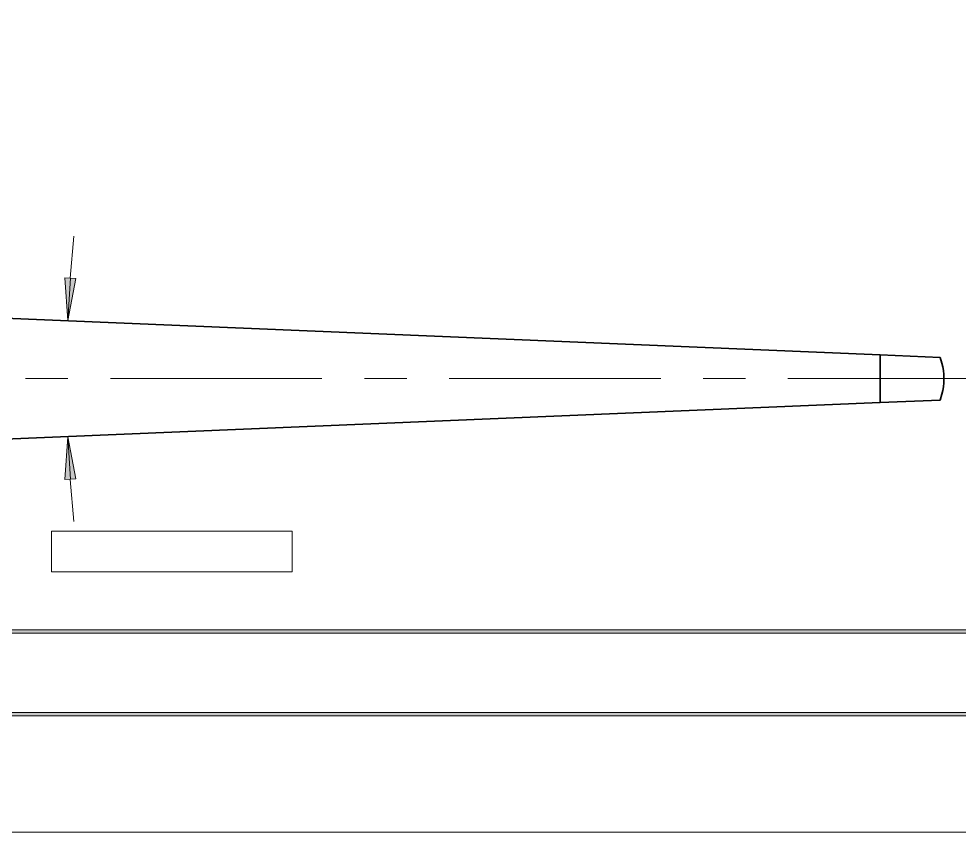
# Model space of a CAD drawing. Header units: inches. Extents: x -1525 to 612, y 0 to 1008.
# Drawn here: x 302.7 to 502.4, y 0 to 172.8 of the extents above; entities that cross this region are included whole.
import ezdxf

# ---------------------------------------------------------------- set-up
doc = ezdxf.new("R2010")
doc.units = ezdxf.units.IN
doc.header["$MEASUREMENT"] = 0
doc.layers.add('Layer 1', color=7, linetype='Continuous', lineweight=0)
picture_1 = doc.add_image_def('image30.png', size_in_pixel=(36, 213))

# ---------------------------------------------------------------- blocks, each defined once
blk = doc.blocks.new('Block_34')
at = {"layer": 'Layer 1'}
blk.add_lwpolyline([(309.66, 55.32), (309.66, 63.96), (360.78, 63.96), (360.78, 55.32)], close=True, dxfattribs=at)
image = blk.add_image(picture_1, insert=(309.66, 55.32), size_in_units=(8.64, 51.12), rotation=90, dxfattribs=at)
image.dxf.v_pixel = (0.24, 0)
blk = doc.blocks.new('Block_33')
at = {"layer": 'Layer 1', "true_color": 0x000000, "transparency": 33554687}
h = blk.add_hatch(color=18, dxfattribs=at)
h.dxf.hatch_style = 2
h.paths.add_polyline_path([(589.74, 978.48), (589.02, 977.76), (589.02, 25.44), (24, 25.44), (24, 977.76), (589.02, 977.76), (589.74, 978.48), (23.34, 978.48), (23.34, 24.72), (589.74, 24.72), (589.74, 978.48)])
h = blk.add_hatch(color=18, dxfattribs=at)
h.dxf.hatch_style = 2
h.paths.add_polyline_path([(562.74, 273.42), (562.02, 272.7), (562.02, 42.96), (62.16, 42.96), (62.16, 272.7), (562.02, 272.7), (562.74, 273.42), (61.44, 273.42), (61.44, 42.24), (562.74, 42.24), (562.74, 273.42)])
for points in [[(313.68, 117.66), (313.14, 108.72), (314.82, 117.6), (312.48, 117.72), (313.14, 108.72), (313.68, 117.66)], [(313.68, 75), (313.14, 84), (312.48, 74.94), (314.82, 75.06), (313.14, 84), (313.68, 75)]]:
    blk.add_hatch(color=18, dxfattribs=at).paths.add_polyline_path(points)
h = blk.add_hatch(color=18, dxfattribs=at)
h.dxf.hatch_style = 2
h.paths.add_polyline_path([(313.14, 84), (313.2, 84), (313.2, 84.06), (313.14, 84.06)])
h = blk.add_hatch(color=18, dxfattribs=at)
h.dxf.hatch_style = 2
h.paths.add_polyline_path([(313.14, 84), (313.2, 84), (313.2, 84.06), (313.14, 84.06)])
at = {"layer": 'Layer 1', "color": 18, "lineweight": 9, "true_color": 0x000000}
for p, q in [((314.4, 126.6), (313.62, 117.66)), ((313.14, 96.36), (304.14, 96.36)), ((367.08, 96.36), (322.14, 96.36)), ((385.08, 96.36), (376.08, 96.36)), ((439.02, 96.36), (394.08, 96.36)), ((457.02, 96.36), (448.02, 96.36)), ((510.96, 96.36), (466.02, 96.36)), ((313.62, 74.94), (314.4, 66))]:
    blk.add_line(p, q, dxfattribs=at)
at = {"layer": 'Layer 1', "color": 18, "lineweight": 35, "true_color": 0x000000}
for p, q in [((485.64, 101.4), (192.66, 113.64)), ((498.36, 100.86), (485.64, 101.4)), ((485.64, 96.36), (485.64, 101.4)), ((485.64, 91.26), (485.64, 96.36)), ((192.66, 79.02), (485.64, 91.26)), ((485.64, 91.26), (498.36, 91.8))]:
    blk.add_line(p, q, dxfattribs=at)
at = {"layer": 'Layer 1'}
for points in [[(0, 1008), (612, 1008), (612, 0), (0, 0)], [(313.14, 84), (313.2, 84), (313.2, 84.06), (313.14, 84.06)], [(313.14, 84), (313.2, 84), (313.2, 84.06), (313.14, 84.06)]]:
    blk.add_lwpolyline(points, close=True, dxfattribs=at)
for points in [[(589.74, 978.48), (589.02, 977.76), (589.02, 25.44), (24, 25.44), (24, 977.76), (589.02, 977.76), (589.74, 978.48), (23.34, 978.48), (23.34, 24.72), (589.74, 24.72), (589.74, 978.48)], [(562.74, 273.42), (562.02, 272.7), (562.02, 42.96), (62.16, 42.96), (62.16, 272.7), (562.02, 272.7), (562.74, 273.42), (61.44, 273.42), (61.44, 42.24), (562.74, 42.24), (562.74, 273.42)], [(313.68, 117.66), (313.14, 108.72), (314.82, 117.6), (312.48, 117.72), (313.14, 108.72), (313.68, 117.66)], [(313.68, 75), (313.14, 84), (312.48, 74.94), (314.82, 75.06), (313.14, 84), (313.68, 75)]]:
    blk.add_lwpolyline(points, dxfattribs=at)
at = {"layer": 'Layer 1', "color": 18, "lineweight": 9, "true_color": 0x000000}
for points in [[(589.74, 978.48), (23.34, 978.48), (23.34, 24.72), (589.74, 24.72)], [(24, 977.76), (589.02, 977.76), (589.02, 25.44), (24, 25.44)], [(562.74, 273.42), (61.44, 273.42), (61.44, 42.24), (562.74, 42.24)], [(62.16, 272.7), (562.02, 272.7), (562.02, 42.96), (62.16, 42.96)]]:
    blk.add_lwpolyline(points, close=True, dxfattribs=at)
for points in [[(313.14, 108.72), (314.82, 117.6), (312.48, 117.72), (313.14, 108.72)], [(485.64, 91.26), (485.64, 96.36), (485.64, 101.4)], [(313.14, 84), (312.48, 74.94), (314.82, 75.06), (313.14, 84)]]:
    blk.add_lwpolyline(points, dxfattribs=at)
at = {"layer": 'Layer 1', "color": 18, "lineweight": 35, "true_color": 0x000000}
blk.add_open_spline([(498.36, 91.8), (498.36, 91.8), (498.72, 93.06), (498.72, 93.06), (499.3, 94.93), (499.31, 97.73), (498.72, 99.6), (498.72, 99.6), (498.36, 100.86), (498.36, 100.86)], degree=3, knots=[0, 0, 0, 0, 1, 1, 1, 2, 2, 2, 3, 3, 3, 3], dxfattribs=at)
at = {"layer": 'Layer 1'}
blk.add_blockref('Block_34', (0, 0), dxfattribs=at)
blk = doc.blocks.new('Block_32')
at = {"layer": 'Layer 1'}
blk.add_blockref('Block_33', (0, 0), dxfattribs=at)

msp = doc.modelspace()

# ---------------------------------------------------------------- block references
at = {"layer": 'Layer 1'}
msp.add_blockref('Block_32', (0, 0), dxfattribs=at)

doc.saveas('drawing.dxf')
